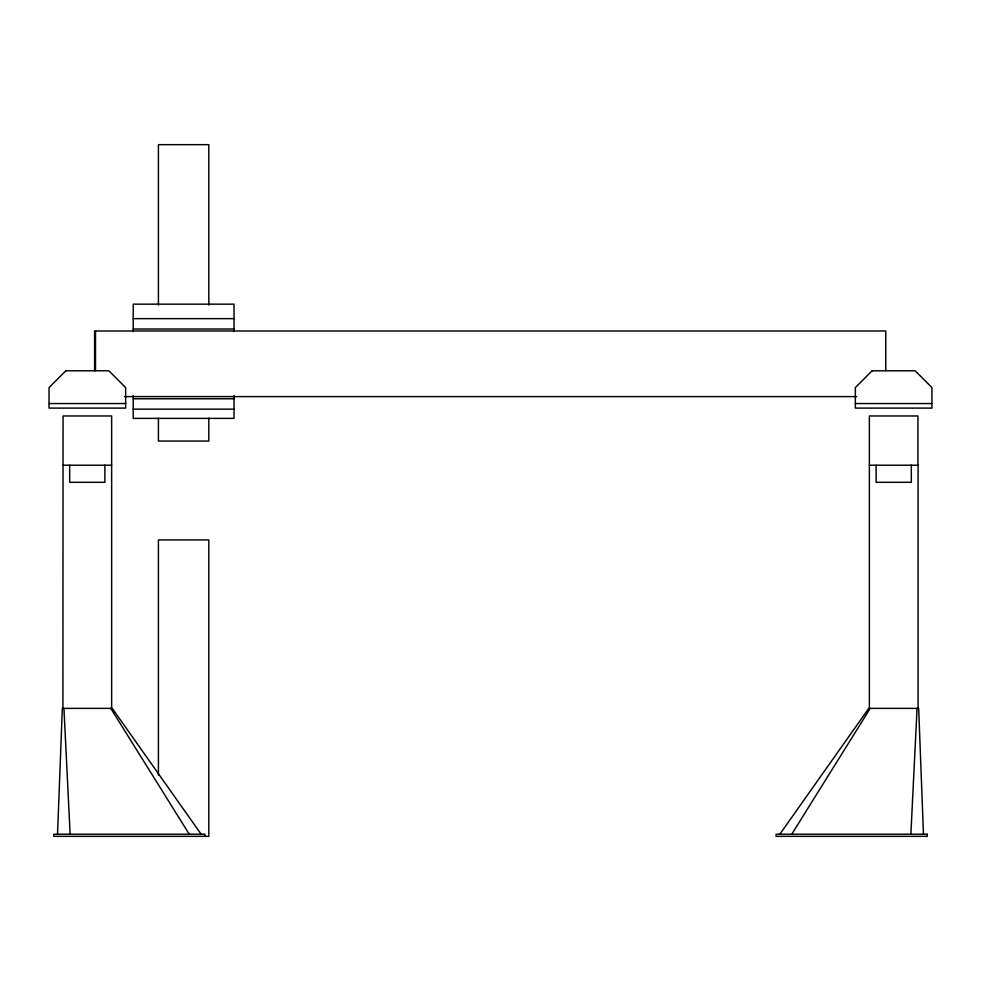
<?xml version="1.0" encoding="UTF-8"?>
<svg xmlns="http://www.w3.org/2000/svg" width="981" height="981" viewBox="0 0 981 981"><rect width="100%" height="100%" fill="white"/><g stroke="black" fill="none" stroke-linecap="round" stroke-linejoin="round"><path stroke-width="1.47" d="M57.536 834.206L62.33 708.38L112.251 708.38L201.154 834.206M910.871 834.206L917.063 708.38M791.753 834.206L870.221 708.38M779.846 834.206L868.749 708.38L918.67 708.38L923.464 834.206M133.232 318.641L234.018 318.641M133.232 329.015L234.018 329.015M124.599 396.606L856.683 396.606M133.232 398.776L234.018 398.776M49.05 403.547L125.654 403.547M855.346 403.547L931.95 403.547M133.232 409.151L234.018 409.151M62.919 465.215L111.638 465.215M869.362 465.215L918.081 465.215L918.081 708.38M110.779 708.38L189.247 834.206M63.937 708.38L70.129 834.206M917.934 465.215L917.934 415.969L869.362 415.969L869.362 708.38M911.324 465.215L911.324 482.309L876.119 482.309L876.119 465.215M885.782 370.659L885.782 330.989L94.593 330.989L94.593 370.659M234.018 331.578L234.018 304.159L133.232 304.159L133.232 331.578M234.018 395.539L234.018 418.384L133.232 418.384L133.232 395.539M208.818 305.091L208.818 144.661L158.419 144.661L158.419 305.091M208.818 418.151L208.818 441.07L158.419 441.07L158.419 418.151M204.931 836.339L204.931 834.206L53.759 834.206L53.759 836.339L208.818 836.339L208.818 539.93L158.419 539.93L158.419 775.223M111.638 708.38L111.638 415.969L63.066 415.969L62.919 708.38M104.881 465.215L104.881 482.309L69.676 482.309L69.676 465.215M95.5 330.989L95.5 370.659M65.85 370.793L49.05 387.593L49.05 408.096L125.654 408.096L125.654 387.593L108.854 370.793L65.85 370.793M872.146 370.793L855.346 387.593L855.346 408.096L931.95 408.096L931.95 387.593L915.15 370.793L872.146 370.793M927.241 834.206L776.069 834.206L776.069 836.339L927.241 836.339L927.241 834.206"/></g></svg>
